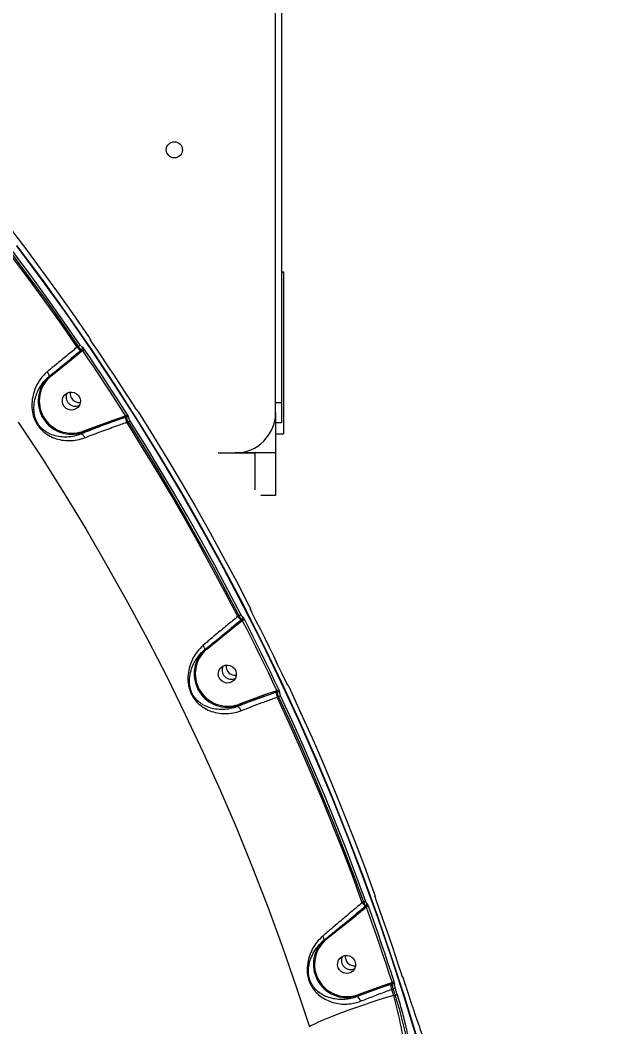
# Model space of a CAD drawing. Header units: millimetres. Extents: x -6028 to 5958, y -6064 to 4137.
# Drawn here: x 983.2 to 1277.6, y 629.6 to 1127.6 of the extents above; entities that cross this region are included whole.
import ezdxf

# ---------------------------------------------------------------- set-up
doc = ezdxf.new("R2010")
doc.units = ezdxf.units.MM
for name, color, linetype in [('DIKOM_ОБЪЕКТ', 7, 'Continuous'), ('DIKOM_РАЗМЕР_ЗОНА', 7, 'Continuous'), ('DIKOM_РАЗМЕР_ОБЪЕКТА', 7, 'Continuous')]:
    doc.layers.add(name, color=color, linetype=linetype)
doc.styles.add('style1', font='arial.ttf', dxfattribs={"width": 0.8})
doc.dimstyles.new('1-50', dxfattribs={"dimtxt": 300, "dimasz": 200, "dimexe": 100, "dimexo": 0, "dimgap": 100, "dimtad": 1, "dimtxsty": 'style1', "dimcen": 200, "dimclrd": 7, "dimclre": 7, "dimclrt": 7, "dimadec": 1, "dimazin": 2, "dimtfac": 1, "dimtmove": 0, "dimatfit": 2, "dimfxl": 0, "dimlwd": 25, "dimlwe": 18, "dimarcsym": 0})

# ---------------------------------------------------------------- blocks, each defined once
blk = doc.blocks.new('*D9')
at = {"layer": 'Defpoints', "color": 0, "transparency": 16777216}
for p in [(-6027.56, 1459.58), (4556.58, 1382.7), (4556.58, -5964.37)]:
    blk.add_point(p, dxfattribs=at)
at = {"layer": 'DIKOM_РАЗМЕР_ЗОНА', "color": 7, "lineweight": 18, "transparency": 16777216}
for p, q in [((-6027.56, 1459.58), (-6027.56, -6064.37)), ((4556.58, 1382.7), (4556.58, -6064.37))]:
    blk.add_line(p, q, dxfattribs=at)
at = {"layer": 'DIKOM_РАЗМЕР_ЗОНА', "color": 7, "lineweight": 25, "transparency": 16777216}
blk.add_line((-5827.56, -5964.37), (4356.58, -5964.37), dxfattribs=at)
at = {"layer": 'DIKOM_РАЗМЕР_ЗОНА', "color": 7, "transparency": 16777216}
for points in [[(-5827.56, -5931.03), (-5827.56, -5997.7), (-6027.56, -5964.37)], [(4356.58, -5931.03), (4356.58, -5997.7), (4556.58, -5964.37)]]:
    blk.add_solid(points, dxfattribs=at)
at = {"layer": 'DIKOM_РАЗМЕР_ЗОНА', "color": 7, "transparency": 16777216, "insert": (157.08, -5711.2), "char_height": 300, "attachment_point": 5, "style": 'style1'}
blk.add_mtext('10600', dxfattribs=at)
blk = doc.blocks.new('*D11')
at = {"layer": 'Defpoints', "color": 0, "transparency": 16777216}
for p in [(259.43, 2965.58), (1920.55, -3002.33), (4022.59, -3002.33)]:
    blk.add_point(p, dxfattribs=at)
at = {"layer": 'DIKOM_РАЗМЕР_ОБЪЕКТА', "color": 7, "lineweight": 18, "transparency": 16777216}
for p, q in [((259.43, 2965.58), (4122.59, 2965.58)), ((1920.55, -3002.33), (4122.59, -3002.33))]:
    blk.add_line(p, q, dxfattribs=at)
at = {"layer": 'DIKOM_РАЗМЕР_ОБЪЕКТА', "color": 7, "lineweight": 25, "transparency": 16777216}
blk.add_line((4022.59, 2765.58), (4022.59, -2802.33), dxfattribs=at)
at = {"layer": 'DIKOM_РАЗМЕР_ОБЪЕКТА', "color": 7, "transparency": 16777216}
for points in [[(3989.25, 2765.58), (4055.92, 2765.58), (4022.59, 2965.58)], [(3989.25, -2802.33), (4055.92, -2802.33), (4022.59, -3002.33)]]:
    blk.add_solid(points, dxfattribs=at)
at = {"layer": 'DIKOM_РАЗМЕР_ОБЪЕКТА', "color": 7, "transparency": 16777216, "insert": (3769.41, -24.42), "char_height": 300, "attachment_point": 5, "rotation": 90, "style": 'style1'}
blk.add_mtext('6000', dxfattribs=at)
blk = doc.blocks.new('*D12')
at = {"layer": 'Defpoints', "color": 0, "transparency": 16777216}
for p in [(3056.58, 1987.9), (-4027.97, 676.5), (3056.58, -3714.77)]:
    blk.add_point(p, dxfattribs=at)
at = {"layer": 'DIKOM_РАЗМЕР_ОБЪЕКТА', "color": 7, "lineweight": 18, "transparency": 16777216}
for p, q in [((3056.58, 1987.9), (3056.58, -3814.77)), ((-4027.97, 676.5), (-4027.97, -3814.77))]:
    blk.add_line(p, q, dxfattribs=at)
at = {"layer": 'DIKOM_РАЗМЕР_ОБЪЕКТА', "color": 7, "lineweight": 25, "transparency": 16777216}
blk.add_line((-3827.97, -3714.77), (2856.58, -3714.77), dxfattribs=at)
at = {"layer": 'DIKOM_РАЗМЕР_ОБЪЕКТА', "color": 7, "transparency": 16777216}
for points in [[(-3827.97, -3681.44), (-3827.97, -3748.11), (-4027.97, -3714.77)], [(2856.58, -3681.44), (2856.58, -3748.11), (3056.58, -3714.77)]]:
    blk.add_solid(points, dxfattribs=at)
at = {"layer": 'DIKOM_РАЗМЕР_ОБЪЕКТА', "color": 7, "transparency": 16777216, "insert": (20, -3461.6), "char_height": 300, "attachment_point": 5, "style": 'style1'}
blk.add_mtext('7100', dxfattribs=at)

msp = doc.modelspace()

# ---------------------------------------------------------------- linework, layer by layer
at = {"layer": 'DIKOM_ОБЪЕКТ', "color": 7, "linetype": 'Continuous', "lineweight": 15}
for p, q in [((1109.433, 933.494), (1109.433, 1335.209)), ((1112.433, 1168.494), (1112.433, 938.494)), ((1112.433, 1003.034), (1113.433, 1003.034)), ((1113.433, 1003.034), (1113.433, 923.034)), ((1011.921, 966.248), (1011.413, 965.839)), ((1018.484, 968.411), (1018.479, 968.401)), ((1008.604, 959.788), (1013.582, 963.848)), ((1013.673, 964.544), (1013.221, 964.18)), ((1013.582, 963.848), (1013.974, 964.164)), ((998.348, 951.534), (1008.604, 959.788)), ((1009.154, 960.862), (1008.504, 960.336)), ((1109.433, 938.494), (1112.433, 938.494)), ((1112.433, 938.494), (1112.433, 928.494)), ((1035.163, 931.739), (1028.97, 929.561)), ((1035.289, 931.784), (1035.163, 931.739)), ((1035.283, 931.227), (1035.663, 931.363)), ((1109.433, 933.494), (1109.433, 913.494)), ((1028.97, 929.561), (1013.968, 924.177)), ((1014.08, 923.648), (1029.082, 929.032)), ((1035.885, 928.667), (1036.512, 928.892)), ((1112.433, 928.494), (1109.433, 928.494)), ((1013.367, 922.935), (1014.08, 923.648)), ((1109.433, 923.034), (1113.433, 923.034)), ((1081.1, 913.494), (1089.433, 913.494)), ((1089.433, 913.494), (1099.433, 913.494)), ((1109.433, 913.494), (1089.433, 913.494)), ((1099.433, 895.194), (1099.433, 913.494)), ((1109.433, 913.494), (1109.433, 892.494)), ((1109.433, 892.494), (1102.152, 892.494)), ((1091.254, 833.015), (1090.736, 832.598)), ((1097.537, 834.926), (1097.585, 834.83)), ((1097.583, 834.829), (1097.579, 834.818)), ((1088.293, 827.472), (1087.73, 827.017)), ((1087.831, 826.469), (1092.905, 830.607)), ((1092.856, 831.191), (1092.543, 830.939)), ((1092.905, 830.607), (1093.009, 830.691)), ((1075.445, 816.501), (1087.831, 826.469)), ((1103.488, 793.603), (1091.065, 789.145)), ((1091.177, 788.616), (1103.601, 793.074)), ((1109.565, 795.739), (1103.488, 793.603)), ((1110.039, 795.91), (1109.565, 795.739)), ((1109.685, 795.227), (1110.233, 795.424)), ((1110.287, 792.668), (1110.902, 792.888)), ((1090.636, 788.075), (1091.177, 788.616)), ((1158.69, 693.561), (1158.665, 693.615)), ((1152.839, 691.453), (1152.302, 691.021)), ((1154.286, 689.503), (1154.109, 689.361)), ((1134.485, 672.891), (1149.208, 684.74)), ((1172.761, 652.974), (1172.758, 652.963)), ((1172.761, 652.974), (1173.729, 649.933)), ((1160.112, 649.091), (1150.121, 645.506)), ((1150.233, 644.977), (1160.225, 648.563)), ((1166.175, 651.223), (1160.112, 649.091)), ((1167.003, 651.52), (1166.175, 651.223)), ((1166.296, 650.711), (1167.019, 650.97)), ((1166.897, 648.151), (1167.511, 648.371)), ((1173.729, 649.933), (1173.726, 649.922)), ((1149.846, 644.59), (1150.233, 644.977)), ((1168.478, 645.333), (1167.843, 645.18))]:
    msp.add_line(p, q, dxfattribs=at)
at = {"layer": 'DIKOM_ОБЪЕКТ', "color": 7, "linetype": 'Continuous', "lineweight": 15, "flags": 128}
for points in [[(950.839, 1059.04), (959.543, 1048.376), (968.127, 1037.615), (976.589, 1026.759), (984.929, 1015.81), (993.145, 1004.768), (1001.236, 993.635), (1009.201, 982.413), (1017.039, 971.102)], [(1011.413, 965.839), (1003.566, 977.164), (995.591, 988.4), (987.489, 999.546), (979.263, 1010.601), (970.912, 1021.564), (962.438, 1032.432), (953.842, 1043.205), (945.125, 1053.88)], [(945.775, 1054.114), (954.472, 1043.458), (963.049, 1032.706), (971.504, 1021.859), (979.837, 1010.919), (988.046, 999.886), (996.131, 988.762), (1004.089, 977.549), (1011.921, 966.248)], [(1012.855, 966.918), (1005.016, 978.228), (997.051, 989.45), (988.96, 1000.583), (980.744, 1011.625), (972.404, 1022.575), (963.942, 1033.431), (955.358, 1044.192), (946.654, 1054.856)], [(1179.367, 624.223), (1173.266, 644.298), (1166.817, 664.269), (1160.024, 684.13), (1152.889, 703.875), (1145.412, 723.498), (1137.598, 742.993), (1129.447, 762.354), (1120.963, 781.576), (1112.148, 800.653), (1103.005, 819.578), (1093.536, 838.347), (1083.744, 856.952), (1073.633, 875.39), (1063.206, 893.654), (1052.464, 911.738), (1041.413, 929.638), (1030.055, 947.347), (1018.393, 964.86), (1006.432, 982.173), (994.174, 999.28), (981.623, 1016.175)], [(981.377, 1015.929), (993.928, 999.034), (1006.185, 981.927), (1018.147, 964.614), (1029.809, 947.101), (1041.167, 929.391), (1052.218, 911.492), (1062.959, 893.407), (1073.387, 875.144), (1083.498, 856.706), (1093.29, 838.1), (1102.759, 819.332), (1111.902, 800.407), (1120.717, 781.33), (1129.201, 762.108), (1137.352, 742.747), (1145.166, 723.252), (1152.643, 703.628), (1159.778, 683.883), (1166.571, 664.022), (1173.019, 644.052), (1179.121, 623.977)], [(1018.479, 968.401), (1021.202, 964.387), (1023.908, 960.363), (1026.599, 956.328), (1029.274, 952.282), (1031.933, 948.226), (1034.575, 944.159), (1037.202, 940.082), (1039.812, 935.995)], [(1013.974, 964.164), (1016.695, 960.153), (1019.399, 956.132), (1022.088, 952.1), (1024.76, 948.058), (1027.417, 944.005), (1030.057, 939.942), (1032.681, 935.868), (1035.289, 931.784)], [(1036.243, 932.426), (1033.632, 936.513), (1031.006, 940.59), (1028.363, 944.656), (1025.705, 948.713), (1023.03, 952.758), (1020.339, 956.793), (1017.632, 960.818), (1014.91, 964.832)], [(1006.265, 943.068), (1007.445, 943.521), (1008.711, 943.621), (1009.959, 943.36), (1011.088, 942.759), (1012.007, 941.867), (1012.641, 940.756), (1012.94, 939.516), (1012.878, 938.248), (1012.461, 937.053), (1011.723, 936.03), (1010.722, 935.261), (1009.542, 934.808), (1008.276, 934.708), (1007.028, 934.969), (1005.899, 935.57), (1004.98, 936.462), (1004.346, 937.573), (1004.047, 938.813), (1004.109, 940.081), (1004.526, 941.276), (1005.265, 942.299), (1006.265, 943.068)], [(1041.65, 933.715), (1048.971, 921.993), (1056.159, 910.19), (1063.213, 898.307), (1070.132, 886.347), (1076.914, 874.31), (1083.56, 862.199), (1090.068, 850.015), (1096.437, 837.759)], [(982.248, 928.781), (993.677, 911.352), (1004.797, 893.726), (1015.603, 875.91), (1026.092, 857.908), (1036.261, 839.727), (1046.107, 821.373), (1055.627, 802.85), (1064.816, 784.166), (1073.673, 765.325), (1082.195, 746.335), (1090.379, 727.201), (1098.222, 707.929), (1105.722, 688.525), (1112.877, 668.996), (1119.684, 649.347), (1126.14, 629.586)], [(1090.736, 832.598), (1084.36, 844.869), (1077.846, 857.068), (1071.193, 869.194), (1064.402, 881.245), (1057.476, 893.219), (1050.413, 905.115), (1043.216, 916.932), (1035.885, 928.667)], [(1036.512, 928.892), (1043.827, 917.18), (1051.009, 905.386), (1058.057, 893.513), (1064.97, 881.563), (1071.747, 869.536), (1078.387, 857.435), (1084.89, 845.261), (1091.254, 833.015)], [(1092.252, 833.574), (1085.883, 845.83), (1079.375, 858.014), (1072.73, 870.126), (1065.947, 882.162), (1059.028, 894.123), (1051.975, 906.005), (1044.787, 917.808), (1037.466, 929.531)], [(1097.579, 834.818), (1099.77, 830.496), (1101.944, 826.166), (1104.101, 821.827), (1106.24, 817.48), (1108.362, 813.124), (1110.467, 808.76), (1112.554, 804.388), (1114.624, 800.008)], [(1093.009, 830.691), (1095.198, 826.373), (1097.37, 822.046), (1099.525, 817.71), (1101.663, 813.367), (1103.783, 809.015), (1105.886, 804.654), (1107.971, 800.286), (1110.039, 795.91)], [(1111.054, 796.439), (1108.985, 800.819), (1106.897, 805.191), (1104.793, 809.555), (1102.671, 813.91), (1100.531, 818.257), (1098.375, 822.596), (1096.201, 826.927), (1094.01, 831.249)], [(1083.362, 808.036), (1084.543, 808.489), (1085.808, 808.589), (1087.056, 808.328), (1088.185, 807.727), (1089.104, 806.835), (1089.739, 805.724), (1090.037, 804.484), (1089.975, 803.215), (1089.558, 802.021), (1088.82, 800.998), (1087.82, 800.229), (1086.639, 799.776), (1085.374, 799.676), (1084.126, 799.937), (1082.997, 800.537), (1082.077, 801.43), (1081.443, 802.541), (1081.145, 803.781), (1081.207, 805.049), (1081.624, 806.244), (1082.362, 807.267), (1083.362, 808.036)], [(1116.102, 797.599), (1121.848, 785.116), (1127.453, 772.571), (1132.916, 759.965), (1138.236, 747.299), (1143.412, 734.577), (1148.444, 721.798), (1153.331, 708.965), (1158.073, 696.079)], [(1152.302, 691.021), (1147.557, 703.923), (1142.665, 716.772), (1137.629, 729.567), (1132.447, 742.306), (1127.121, 754.987), (1121.652, 767.609), (1116.041, 780.169), (1110.287, 792.668)], [(1110.902, 792.888), (1116.644, 780.416), (1122.244, 767.881), (1127.702, 755.285), (1133.018, 742.63), (1138.19, 729.918), (1143.218, 717.15), (1148.101, 704.327), (1152.839, 691.453)], [(1153.888, 691.895), (1149.147, 704.78), (1144.259, 717.613), (1139.227, 730.392), (1134.051, 743.115), (1128.731, 755.78), (1123.268, 768.386), (1117.663, 780.932), (1111.917, 793.415)], [(1158.903, 692.888), (1160.561, 688.236), (1162.2, 683.578), (1163.82, 678.914), (1165.421, 674.243), (1167.003, 669.566), (1168.566, 664.883), (1170.11, 660.194), (1171.634, 655.499)], [(1154.282, 688.878), (1155.939, 684.23), (1157.576, 679.576), (1159.195, 674.915), (1160.795, 670.249), (1162.375, 665.576), (1163.937, 660.896), (1165.48, 656.211), (1167.003, 651.52)], [(1168.065, 651.93), (1166.54, 656.625), (1164.997, 661.314), (1163.434, 665.997), (1161.852, 670.674), (1160.251, 675.345), (1158.631, 680.009), (1156.992, 684.667), (1155.334, 689.318)], [(1133.21, 672.319), (1133.325, 672.45), (1133.39, 672.635), (1133.404, 672.867), (1133.366, 673.14), (1133.277, 673.446), (1133.14, 673.777), (1132.958, 674.121), (1132.738, 674.47)], [(1142.326, 664.364), (1143.507, 664.817), (1144.773, 664.918), (1146.021, 664.657), (1147.15, 664.056), (1148.069, 663.164), (1148.703, 662.052), (1149.002, 660.812), (1148.94, 659.544), (1148.523, 658.35), (1147.784, 657.326), (1146.784, 656.557), (1145.604, 656.104), (1144.338, 656.004), (1143.09, 656.265), (1141.961, 656.866), (1141.042, 657.758), (1140.408, 658.869), (1140.109, 660.109), (1140.171, 661.378), (1140.588, 662.572), (1141.326, 663.595), (1142.326, 664.364)], [(1172.758, 652.963), (1172.879, 652.583), (1173.001, 652.203), (1173.122, 651.823), (1173.243, 651.443), (1173.364, 651.063), (1173.485, 650.683), (1173.605, 650.303), (1173.726, 649.922)], [(1167.843, 645.18), (1167.725, 645.551), (1167.607, 645.923), (1167.489, 646.294), (1167.371, 646.666), (1167.253, 647.037), (1167.134, 647.408), (1167.016, 647.78), (1166.897, 648.151)], [(1167.511, 648.371), (1167.632, 647.992), (1167.754, 647.612), (1167.875, 647.232), (1167.996, 646.853), (1168.117, 646.473), (1168.237, 646.093), (1168.358, 645.713), (1168.478, 645.333)], [(1169.541, 645.738), (1169.421, 646.118), (1169.3, 646.498), (1169.179, 646.878), (1169.058, 647.258), (1168.937, 647.638), (1168.816, 648.018), (1168.694, 648.398), (1168.573, 648.778)], [(1167.843, 645.18), (1164.213, 644.064), (1160.571, 642.913), (1156.951, 641.738), (1153.385, 640.55), (1149.906, 639.359), (1146.546, 638.177), (1143.335, 637.013), (1140.303, 635.88), (1137.478, 634.786), (1134.884, 633.742), (1132.546, 632.758), (1130.486, 631.842), (1128.721, 631.003), (1127.268, 630.249), (1126.14, 629.586)]]:
    msp.add_lwpolyline(points, dxfattribs=at)
at = {"layer": 'DIKOM_ОБЪЕКТ', "color": 7, "linetype": 'Continuous', "lineweight": 15}
msp.add_circle((1059.433, 1063.494), 4, dxfattribs=at)
for centre, radius, start, end in [((1004.35, 977.788), 13.802, 303.27025, 308.03974), ((1016.988, 969.198), 0.952, 0.08876, 35.72621), ((1015.694, 968.688), 5.141, 213.64263, 241.25025), ((1012.726, 963.278), 1.029, 33.64435, 61.243), ((1013.024, 965.33), 1.019, 309.54859, 32.41684), ((1006.602, 975.473), 13.5, 303.09994, 307.98128), ((1007.952, 959.417), 0.75, 29.59552, 68.38678), ((1008.661, 939.285), 16.012, 130.09677, 289.35207), ((997.696, 951.163), 0.75, 29.5956, 68.3867), ((1008.623, 939.252), 16.531, 135.83273, 289.27624), ((1010.452, 941.123), 4.518, 153.37514, 296.62486), ((1010.452, 941.123), 4.518, 153.37398, 296.62602), ((1012.373, 943.044), 4.537, 173.01114, 276.98886), ((1033.872, 931.165), 1.413, 2.49515, 23.9525), ((1029.322, 941.679), 11.554, 301.09284, 306.79269), ((1036.009, 930.391), 1.032, 34.75449, 109.60066), ((1039.892, 934.349), 0.983, 31.09144, 53.51117), ((1089.433, 933.494), 20, 270, 0), ((1028.004, 929.079), 1.08, 357.51657, 26.51382), ((1042.341, 931.535), 7.065, 182.50004, 203.95229), ((1030.584, 938.774), 11.524, 300.95602, 306.66455), ((1013.001, 923.695), 1.08, 357.51312, 26.51197), ((1095.017, 835.447), 5.142, 213.64312, 241.24837), ((1087.757, 840.43), 8.198, 295.24425, 303.25178), ((1092.213, 831.979), 1.018, 309.22678, 25.24121), ((1096.179, 835.841), 0.945, 357.68327, 28.38558), ((1087.178, 826.098), 0.751, 29.61403, 68.36827), ((1092.049, 830.038), 1.028, 33.63858, 61.25557), ((1089.589, 838.003), 8.073, 295.06831, 303.20833), ((1074.793, 816.13), 0.751, 29.60311, 68.37235), ((1085.72, 804.22), 16.531, 135.83268, 289.27629), ((1085.759, 804.252), 16.012, 130.0968, 289.35206), ((1087.55, 806.091), 4.518, 153.37503, 296.62497), ((1087.549, 806.091), 4.518, 153.37386, 296.62614), ((1089.47, 808.011), 4.537, 173.01189, 276.98811), ((1114.462, 798.405), 0.988, 23.86745, 48.26387), ((1102.522, 793.121), 1.08, 357.52052, 26.50457), ((1108.273, 795.166), 1.414, 2.50517, 23.94248), ((1116.743, 795.535), 7.064, 182.49963, 203.95202), ((1107.168, 802.655), 7.331, 293.06108, 302.01641), ((1110.573, 794.449), 1.032, 27.60354, 109.26692), ((1108.04, 799.651), 7.343, 292.93629, 301.8667), ((1090.099, 788.663), 1.079, 357.50937, 26.51573), ((1157.615, 694.149), 0.938, 357.60599, 21.01615), ((1156.582, 693.869), 5.141, 213.64199, 241.24963), ((1151.106, 697.032), 5.842, 287.25344, 298.44338), ((1153.912, 688.889), 0.512, 38.38717, 67.41763), ((1152.591, 694.387), 5.763, 287.06329, 298.41838), ((1153.647, 690.294), 1.016, 308.92598, 18.0377), ((1153.98, 690.256), 1.102, 287.65525, 346.64601), ((1148.555, 684.369), 0.75, 29.59517, 68.38665), ((1144.718, 660.577), 16.011, 129.72922, 289.71959), ((1133.833, 672.52), 0.75, 29.5902, 68.39258), ((1144.684, 660.548), 16.531, 135.83068, 289.61506), ((1146.514, 662.419), 4.518, 153.37467, 296.62533), ((1146.514, 662.419), 4.518, 153.37348, 296.62652), ((1148.434, 664.34), 4.537, 173.0111, 276.9889), ((1171.247, 653.947), 0.993, 16.65091, 41.20957), ((1159.145, 648.609), 1.081, 357.53801, 26.49582), ((1164.885, 650.649), 1.412, 2.49262, 23.95502), ((1173.354, 651.019), 7.065, 182.50117, 203.95116), ((1165.614, 656.7), 5.363, 285.00758, 297.19172), ((1167.354, 649.993), 1.033, 20.48931, 108.91656), ((1166.124, 653.583), 5.393, 284.90643, 297.01002), ((1147.759, 641.523), 3.71, 11.535, 55.75568), ((1149.155, 645.024), 1.08, 357.51118, 26.51048), ((1167.116, 650.513), 5.356, 284.73369, 296.91984)]:
    msp.add_arc(centre, radius, start, end, dxfattribs=at)
for points, knots in [([(1011.921, 966.248), (1011.951, 966.209), (1012.146, 965.945), (1012.524, 965.476), (1013.011, 964.961), (1013.428, 964.611), (1013.591, 964.566), (1013.673, 964.544)], [0, 0, 0, 0, 0.0422587, 0.281978, 0.5212575, 0.7606282, 1, 1, 1, 1]), ([(1013.884, 965.877), (1013.834, 965.889), (1013.735, 965.915), (1013.488, 966.128), (1013.203, 966.443), (1012.984, 966.731), (1012.871, 966.893), (1012.855, 966.918)], [0, 0, 0, 0, 0.239446, 0.4786539, 0.7179083, 0.9577112, 1, 1, 1, 1]), ([(1017.039, 971.102), (1017.134, 970.961), (1017.322, 970.678), (1017.553, 970.281), (1017.71, 969.961), (1017.759, 969.809), (1017.761, 969.76), (1017.761, 969.754)], [0, 0, 0, 0, 0.2406806, 0.4814701, 0.7216619, 0.9612318, 1, 1, 1, 1]), ([(1017.043, 971.11), (1017.063, 971.082), (1017.208, 970.874), (1017.466, 970.459), (1017.752, 969.942), (1017.881, 969.588), (1017.953, 969.309), (1017.939, 969.203), (1017.939, 969.198)], [0, 0, 0, 0, 0.04045207, 0.30370247, 0.58101326, 0.86228431, 0.9941698, 1, 1, 1, 1]), ([(1017.761, 969.754), (1017.762, 969.747), (1017.764, 969.698), (1017.812, 969.546), (1017.968, 969.225), (1018.197, 968.826), (1018.385, 968.543), (1018.479, 968.401)], [0, 0, 0, 0, 0.0386338, 0.2780764, 0.518331, 0.7592351, 1, 1, 1, 1]), ([(1017.918, 969.386), (1017.917, 969.387), (1017.917, 969.389), (1017.936, 969.338), (1017.994, 969.217), (1018.111, 968.999), (1018.282, 968.713), (1018.421, 968.506), (1018.485, 968.412)], [0, 0, 0, 0, 0.0469726, 0.1603834, 0.3154191, 0.5228548, 0.7810581, 1, 1, 1, 1]), ([(1011.413, 965.839), (1009.695, 964.439), (1006.21, 961.599), (1001.407, 957.655), (998.196, 955.005), (996.75, 953.808), (996.533, 953.628)], [0, 0, 0, 0, 0.343498, 0.6969393, 0.954532, 1, 1, 1, 1]), ([(1013.221, 964.18), (1012.965, 963.974), (1011.687, 962.943), (1010.032, 961.577), (1008.618, 960.431), (1008.228, 960.115)], [0, 0, 0, 0, 0.1533147, 0.76658322, 1, 1, 1, 1]), ([(1013.673, 964.544), (1013.691, 964.541), (1013.726, 964.534), (1013.802, 964.457), (1013.883, 964.341), (1013.941, 964.234), (1013.97, 964.173), (1013.974, 964.164)], [0, 0, 0, 0, 0.2367515, 0.4741115, 0.7137528, 0.9566191, 1, 1, 1, 1]), ([(1014.91, 964.832), (1014.893, 964.857), (1014.781, 965.019), (1014.563, 965.308), (1014.279, 965.624), (1014.033, 965.838), (1013.934, 965.864), (1013.884, 965.877)], [0, 0, 0, 0, 0.0426172, 0.282466, 0.5216215, 0.7607399, 1, 1, 1, 1]), ([(997.431, 951.32), (998.989, 952.595), (1001.524, 954.67), (1005.164, 957.632), (1007.204, 959.285), (1008.228, 960.115)], [0, 0, 0, 0, 0.4427, 0.7201663, 1, 1, 1, 1]), ([(996.533, 953.628), (996.337, 953.46), (995.37, 952.629), (993.824, 950.972), (992.013, 948.397), (990.549, 945.459), (989.43, 941.936), (988.873, 938.035), (989.11, 934.012), (989.987, 930.778), (991.051, 928.501), (992.05, 926.88), (993.23, 925.415), (994.679, 923.989), (996.4, 922.692), (998.828, 921.323), (1001.855, 920.207), (1005.545, 919.569), (1009.408, 919.584), (1012.633, 920.159), (1014.5, 920.822), (1015.062, 921.022)], [0, 0, 0, 0, 0.0134556, 0.0663223, 0.1192328, 0.1832728, 0.2473508, 0.3264809, 0.4053659, 0.4678605, 0.4990968, 0.5303036, 0.5614419, 0.5926224, 0.6345135, 0.6764888, 0.7480846, 0.8197597, 0.8939593, 0.9680651, 1, 1, 1, 1]), ([(1013.368, 922.935), (1013.367, 922.935), (1012.844, 922.726), (1011.14, 922.105), (1008.167, 921.457), (1004.656, 921.297), (1001.276, 921.715), (998.544, 922.562), (996.328, 923.686), (994.794, 924.757), (993.486, 925.98), (992.233, 927.5), (991.406, 928.985), (990.592, 931.003), (989.978, 933.582), (989.926, 937.147), (990.563, 940.639), (991.708, 943.824), (993.138, 946.491), (994.865, 948.852), (996.347, 950.392), (997.241, 951.16), (997.431, 951.32), (997.432, 951.32)], [0, 0, 0, 0, 0.0000407, 0.0326043, 0.1077213, 0.1849021, 0.2566608, 0.3299805, 0.3703921, 0.4116917, 0.4402777, 0.4699634, 0.5164123, 0.5278396, 0.5878087, 0.665677, 0.7465767, 0.8117617, 0.8780601, 0.9317539, 0.9864077, 0.9999689, 1, 1, 1, 1]), ([(997.432, 951.32), (997.483, 951.392), (997.587, 951.537), (997.499, 952.006), (997.239, 952.6), (996.905, 953.132), (996.654, 953.474), (996.562, 953.592), (996.533, 953.628)], [0, 0, 0, 0, 0.2204647, 0.4409373, 0.6614523, 0.8819372, 0.9635543, 1, 1, 1, 1]), ([(1035.289, 931.784), (1035.342, 931.743), (1035.445, 931.662), (1035.569, 931.539), (1035.645, 931.44), (1035.664, 931.39), (1035.664, 931.369), (1035.663, 931.365), (1035.663, 931.363)], [0, 0, 0, 0, 0.2630861, 0.5159438, 0.7522731, 0.94127, 0.9740845, 1, 1, 1, 1]), ([(1035.663, 931.363), (1035.661, 931.353), (1035.643, 931.264), (1035.666, 930.988), (1035.836, 930.399), (1036.125, 929.666), (1036.383, 929.15), (1036.512, 928.892)], [0, 0, 0, 0, 0.0286606, 0.2670951, 0.5101414, 0.7556619, 1, 1, 1, 1]), ([(1036.857, 930.979), (1036.858, 930.985), (1036.869, 931.039), (1036.849, 931.202), (1036.724, 931.548), (1036.516, 931.977), (1036.334, 932.276), (1036.243, 932.426)], [0, 0, 0, 0, 0.0278103, 0.2650323, 0.5077, 0.7539592, 1, 1, 1, 1]), ([(1039.812, 935.995), (1039.833, 935.962), (1039.946, 935.786), (1040.155, 935.48), (1040.41, 935.148), (1040.62, 934.916), (1040.696, 934.876), (1040.734, 934.856)], [0, 0, 0, 0, 0.0557634, 0.2968242, 0.5326923, 0.7662382, 1, 1, 1, 1]), ([(1039.864, 935.936), (1039.908, 935.867), (1040.029, 935.677), (1040.213, 935.426), (1040.359, 935.241), (1040.437, 935.158), (1040.441, 935.154), (1040.443, 935.153)], [0, 0, 0, 0, 0.17487, 0.4858835, 0.7379419, 0.9061233, 1, 1, 1, 1]), ([(1040.331, 935.227), (1040.376, 935.205), (1040.498, 935.149), (1040.678, 935.004), (1040.921, 934.76), (1041.241, 934.345), (1041.542, 933.911), (1041.682, 933.677), (1041.708, 933.634)], [0, 0, 0, 0, 0.06812399, 0.18062642, 0.36817889, 0.67205539, 0.93876929, 1, 1, 1, 1]), ([(1040.734, 934.856), (1040.772, 934.836), (1040.847, 934.797), (1041.056, 934.564), (1041.309, 934.23), (1041.517, 933.924), (1041.629, 933.748), (1041.65, 933.715)], [0, 0, 0, 0, 0.2340609, 0.4679852, 0.7039636, 0.944848, 1, 1, 1, 1]), ([(1029.082, 929.032), (1027.799, 928.553), (1025.221, 927.589), (1021.289, 926.081), (1017.297, 924.52), (1014.682, 923.465), (1013.367, 922.935)], [0, 0, 0, 0, 0.2380436, 0.4781617, 0.7377107, 1, 1, 1, 1]), ([(1015.062, 921.022), (1016.296, 921.502), (1018.778, 922.467), (1022.615, 923.914), (1026.484, 925.34), (1030.907, 926.936), (1034.04, 928.026), (1035.885, 928.667)], [0, 0, 0, 0, 0.1872851, 0.3765514, 0.5570062, 0.7391967, 1, 1, 1, 1]), ([(1029.082, 929.032), (1029.393, 929.144), (1030.948, 929.701), (1033.021, 930.419), (1034.772, 931.044), (1035.283, 931.227)], [0, 0, 0, 0, 0.15042247, 0.75212646, 1, 1, 1, 1]), ([(1037.466, 929.531), (1037.375, 929.68), (1037.194, 929.98), (1036.988, 930.409), (1036.865, 930.756), (1036.845, 930.919), (1036.856, 930.973), (1036.857, 930.979)], [0, 0, 0, 0, 0.2457834, 0.4917746, 0.7342665, 0.971476, 1, 1, 1, 1]), ([(1013.367, 922.935), (1013.367, 922.935), (1013.367, 922.935), (1013.368, 922.935), (1013.368, 922.935)], [0, 0, 0, 0, 0.6281843, 1, 1, 1, 1]), ([(1013.368, 922.935), (1013.483, 922.927), (1013.713, 922.911), (1014.142, 922.556), (1014.573, 921.999), (1014.857, 921.481), (1015.009, 921.147), (1015.043, 921.065), (1015.062, 921.022)], [0, 0, 0, 0, 0.23162852, 0.46323602, 0.69485795, 0.92648541, 0.96103466, 1, 1, 1, 1]), ([(1096.437, 837.759), (1096.515, 837.602), (1096.671, 837.288), (1096.859, 836.849), (1096.981, 836.502), (1097.012, 836.344), (1097.011, 836.296), (1097.01, 836.29)], [0, 0, 0, 0, 0.2457882, 0.4917486, 0.7343131, 0.9715209, 1, 1, 1, 1]), ([(1096.44, 837.768), (1096.457, 837.736), (1096.578, 837.505), (1096.792, 837.049), (1097.005, 836.474), (1097.12, 836.177), (1097.117, 835.949), (1097.117, 835.926)], [0, 0, 0, 0, 0.0466011, 0.3405469, 0.6469739, 0.9644148, 1, 1, 1, 1]), ([(1090.736, 832.598), (1088.965, 831.132), (1085.372, 828.158), (1080.465, 824.066), (1076.552, 820.788), (1074.508, 819.068), (1073.674, 818.366)], [0, 0, 0, 0, 0.3072579, 0.6233191, 0.8463531, 1, 1, 1, 1]), ([(1091.254, 833.015), (1091.288, 832.961), (1091.47, 832.67), (1091.816, 832.168), (1092.253, 831.632), (1092.629, 831.266), (1092.78, 831.216), (1092.856, 831.191)], [0, 0, 0, 0, 0.05476738, 0.29440076, 0.53012171, 0.7646508, 1, 1, 1, 1]), ([(1093.133, 832.413), (1093.089, 832.429), (1092.999, 832.461), (1092.789, 832.694), (1092.551, 833.035), (1092.366, 833.354), (1092.27, 833.54), (1092.252, 833.574)], [0, 0, 0, 0, 0.2340006, 0.4679496, 0.7039626, 0.9448532, 1, 1, 1, 1]), ([(1094.01, 831.249), (1093.992, 831.284), (1093.896, 831.47), (1093.712, 831.79), (1093.476, 832.132), (1093.267, 832.366), (1093.178, 832.397), (1093.133, 832.413)], [0, 0, 0, 0, 0.0557822, 0.2968004, 0.5326143, 0.7661767, 1, 1, 1, 1]), ([(1097.01, 836.29), (1097.01, 836.285), (1097.009, 836.237), (1097.04, 836.079), (1097.16, 835.731), (1097.346, 835.29), (1097.502, 834.976), (1097.579, 834.818)], [0, 0, 0, 0, 0.02788339, 0.2649883, 0.50772341, 0.7539691, 1, 1, 1, 1]), ([(1097.117, 835.927), (1097.117, 835.927), (1097.117, 835.926), (1097.133, 835.866), (1097.18, 835.727), (1097.277, 835.481), (1097.402, 835.193), (1097.501, 834.998), (1097.537, 834.926)], [0, 0, 0, 0, 0.0608806, 0.1804061, 0.3450023, 0.5669341, 0.842664, 1, 1, 1, 1]), ([(1074.356, 816.115), (1075.446, 817.01), (1077.636, 818.808), (1080.958, 821.52), (1084.242, 824.193), (1086.38, 825.926), (1087.454, 826.796)], [0, 0, 0, 0, 0.2595454, 0.5218371, 0.7598791, 1, 1, 1, 1]), ([(1092.543, 830.939), (1092.288, 830.733), (1091.009, 829.702), (1089.322, 828.311), (1087.876, 827.138), (1087.454, 826.796)], [0, 0, 0, 0, 0.1504226, 0.7521315, 1, 1, 1, 1]), ([(1092.856, 831.191), (1092.87, 831.184), (1092.897, 831.17), (1092.939, 831.068), (1092.976, 830.92), (1092.998, 830.785), (1093.007, 830.706), (1093.009, 830.691)], [0, 0, 0, 0, 0.21765497, 0.44360275, 0.68349829, 0.93974823, 1, 1, 1, 1]), ([(1073.674, 818.366), (1072.615, 817.34), (1070.688, 815.472), (1068.685, 812.273), (1067.17, 808.861), (1066.189, 804.99), (1066.009, 801.326), (1066.393, 798.309), (1067.052, 795.776), (1068.281, 793.078), (1070.006, 790.737), (1071.834, 788.972), (1074.081, 787.325), (1076.952, 785.873), (1080.539, 784.828), (1084.38, 784.429), (1088.359, 784.684), (1090.992, 785.53), (1092.274, 785.942)], [0, 0, 0, 0, 0.07854964, 0.14305955, 0.20760336, 0.28721481, 0.36654933, 0.40575245, 0.44485137, 0.49744424, 0.54969072, 0.59226939, 0.63493676, 0.70729602, 0.77972948, 0.85448415, 0.92914085, 1, 1, 1, 1]), ([(1074.357, 816.116), (1074.421, 816.198), (1074.548, 816.362), (1074.491, 816.857), (1074.254, 817.47), (1073.961, 817.962), (1073.754, 818.257), (1073.701, 818.328), (1073.674, 818.366)], [0, 0, 0, 0, 0.2316167, 0.46322, 0.6948638, 0.9264795, 0.9610352, 1, 1, 1, 1]), ([(1090.637, 788.075), (1090.637, 788.075), (1089.458, 787.619), (1087.006, 786.877), (1083.347, 786.484), (1079.836, 786.699), (1076.535, 787.483), (1073.928, 788.628), (1071.863, 790.001), (1070.222, 791.47), (1068.662, 793.492), (1067.595, 795.855), (1067.066, 798.044), (1066.932, 799.355), (1066.851, 801.368), (1067.089, 804.033), (1068.102, 807.479), (1069.592, 810.562), (1071.555, 813.43), (1073.281, 815.235), (1074.356, 816.115), (1074.357, 816.116)], [0, 0, 0, 0, 0.0000323, 0.0722856, 0.1479205, 0.2257064, 0.2982653, 0.3724155, 0.4135318, 0.4555544, 0.5045047, 0.5531031, 0.5886423, 0.6257733, 0.6276724, 0.7057764, 0.7871253, 0.8527646, 0.9195295, 0.9999595, 1, 1, 1, 1]), ([(1114.624, 800.008), (1114.636, 799.981), (1114.721, 799.803), (1114.883, 799.483), (1115.091, 799.124), (1115.266, 798.871), (1115.332, 798.827), (1115.365, 798.805)], [0, 0, 0, 0, 0.0426062, 0.2824463, 0.521618, 0.7606901, 1, 1, 1, 1]), ([(1114.653, 799.971), (1114.691, 799.891), (1114.789, 799.683), (1114.938, 799.411), (1115.054, 799.22), (1115.115, 799.134), (1115.117, 799.132), (1115.118, 799.131)], [0, 0, 0, 0, 0.1931752, 0.4981113, 0.748878, 0.916627, 1, 1, 1, 1]), ([(1115.126, 799.145), (1115.161, 799.117), (1115.268, 799.031), (1115.442, 798.815), (1115.67, 798.464), (1115.925, 797.994), (1116.064, 797.69), (1116.109, 797.592)], [0, 0, 0, 0, 0.0731957, 0.2252764, 0.5503915, 0.8545406, 1, 1, 1, 1]), ([(1115.365, 798.805), (1115.398, 798.782), (1115.465, 798.738), (1115.638, 798.485), (1115.844, 798.124), (1116.005, 797.804), (1116.089, 797.626), (1116.102, 797.599)], [0, 0, 0, 0, 0.2393331, 0.4786985, 0.7179096, 0.9577225, 1, 1, 1, 1]), ([(1103.601, 793.074), (1102.377, 792.617), (1099.918, 791.697), (1095.544, 790.021), (1092.501, 788.814), (1090.636, 788.075)], [0, 0, 0, 0, 0.277465, 0.5572973, 1, 1, 1, 1]), ([(1092.274, 785.942), (1094.036, 786.631), (1097.493, 787.982), (1102.912, 790.013), (1107.177, 791.565), (1109.633, 792.436), (1110.287, 792.668)], [0, 0, 0, 0, 0.3028912, 0.5944601, 0.8920263, 1, 1, 1, 1]), ([(1103.601, 793.074), (1103.912, 793.186), (1105.467, 793.743), (1107.501, 794.447), (1109.213, 795.059), (1109.685, 795.227)], [0, 0, 0, 0, 0.1533108, 0.7665759, 1, 1, 1, 1]), ([(1110.039, 795.91), (1110.071, 795.861), (1110.133, 795.764), (1110.202, 795.623), (1110.24, 795.506), (1110.241, 795.447), (1110.234, 795.427), (1110.233, 795.424)], [0, 0, 0, 0, 0.2442348, 0.4857846, 0.7245496, 0.9615945, 1, 1, 1, 1]), ([(1110.233, 795.424), (1110.229, 795.41), (1110.207, 795.314), (1110.218, 795.022), (1110.35, 794.418), (1110.582, 793.674), (1110.795, 793.15), (1110.902, 792.888)], [0, 0, 0, 0, 0.0387885, 0.2783681, 0.5186178, 0.7594303, 1, 1, 1, 1]), ([(1111.488, 794.928), (1111.49, 794.936), (1111.505, 794.994), (1111.499, 795.17), (1111.414, 795.53), (1111.262, 795.973), (1111.124, 796.284), (1111.054, 796.439)], [0, 0, 0, 0, 0.0385236, 0.2780551, 0.518335, 0.7592188, 1, 1, 1, 1]), ([(1111.917, 793.415), (1111.848, 793.57), (1111.71, 793.881), (1111.561, 794.324), (1111.477, 794.685), (1111.471, 794.861), (1111.486, 794.919), (1111.488, 794.928)], [0, 0, 0, 0, 0.2406669, 0.4814205, 0.7216025, 0.9611314, 1, 1, 1, 1]), ([(1090.636, 788.075), (1090.636, 788.075), (1090.636, 788.075), (1090.637, 788.075), (1090.637, 788.075)], [0, 0, 0, 0, 0.6840078, 1, 1, 1, 1]), ([(1090.637, 788.075), (1090.738, 788.061), (1090.939, 788.034), (1091.331, 787.664), (1091.734, 787.095), (1092.034, 786.519), (1092.203, 786.125), (1092.257, 785.985), (1092.274, 785.942)], [0, 0, 0, 0, 0.22048048, 0.44098119, 0.66147144, 0.88194466, 0.96355607, 1, 1, 1, 1]), ([(1158.073, 696.079), (1158.134, 695.904), (1158.256, 695.553), (1158.401, 695.057), (1158.449, 694.823), (1158.472, 694.709)], [0, 0, 0, 0, 0.3390817, 0.6786505, 1, 1, 1, 1]), ([(1158.472, 694.709), (1158.473, 694.707), (1158.5, 694.586), (1158.495, 694.535), (1158.49, 694.485)], [0, 0, 0, 0, 0.0180094, 1, 1, 1, 1]), ([(1158.49, 694.485), (1158.491, 694.428), (1158.492, 694.312), (1158.56, 693.991), (1158.632, 693.734), (1158.665, 693.615)], [0, 0, 0, 0, 0.3509149, 0.7013679, 1, 1, 1, 1]), ([(1158.508, 694.575), (1158.533, 694.461), (1158.57, 694.296), (1158.546, 694.093), (1158.539, 694.029)], [0, 0, 0, 0, 0.6902479, 1, 1, 1, 1]), ([(1158.551, 694.14), (1158.551, 694.141), (1158.551, 694.144), (1158.556, 694.101), (1158.578, 693.986), (1158.62, 693.804), (1158.67, 693.637), (1158.692, 693.562)], [0, 0, 0, 0, 0.051871, 0.212426, 0.4388465, 0.7453063, 1, 1, 1, 1]), ([(1158.665, 693.615), (1158.685, 693.548), (1158.755, 693.314), (1158.842, 693.065), (1158.903, 692.888)], [0, 0, 0, 0, 0.2879227, 1, 1, 1, 1]), ([(1152.302, 691.021), (1150.411, 689.434), (1146.577, 686.216), (1141.425, 681.862), (1136.764, 677.907), (1134.151, 675.676), (1132.738, 674.47)], [0, 0, 0, 0, 0.28486248, 0.57775202, 0.77156948, 1, 1, 1, 1]), ([(1154.109, 689.361), (1152.581, 688.114), (1150.826, 686.681), (1149.06, 685.252), (1148.832, 685.067)], [0, 0, 0, 0, 0.8707719, 1, 1, 1, 1]), ([(1149.208, 684.74), (1149.436, 684.924), (1151.132, 686.297), (1152.821, 687.68), (1154.282, 688.878)], [0, 0, 0, 0, 0.13436338, 1, 1, 1, 1]), ([(1152.839, 691.453), (1152.879, 691.375), (1153.05, 691.047), (1153.366, 690.509), (1153.747, 689.959), (1154.077, 689.586), (1154.216, 689.531), (1154.286, 689.503)], [0, 0, 0, 0, 0.07488797, 0.31518032, 0.54514396, 0.77151455, 1, 1, 1, 1]), ([(1154.613, 690.609), (1154.574, 690.627), (1154.495, 690.665), (1154.325, 690.913), (1154.136, 691.276), (1153.986, 691.629), (1153.907, 691.844), (1153.888, 691.895)], [0, 0, 0, 0, 0.2249906, 0.4495807, 0.6803644, 0.9238322, 1, 1, 1, 1]), ([(1154.314, 689.207), (1154.308, 689.132), (1154.301, 689.025), (1154.286, 688.911), (1154.282, 688.878)], [0, 0, 0, 0, 0.705315, 1, 1, 1, 1]), ([(1154.286, 689.503), (1154.293, 689.496), (1154.302, 689.488), (1154.314, 689.437), (1154.32, 689.355), (1154.316, 689.255), (1154.314, 689.207)], [0, 0, 0, 0, 0.262, 0.3208964, 0.6716991, 1, 1, 1, 1]), ([(1155.052, 690.002), (1155.001, 690.103), (1154.89, 690.321), (1154.731, 690.551), (1154.653, 690.589), (1154.613, 690.609)], [0, 0, 0, 0, 0.2985956, 0.6490612, 1, 1, 1, 1]), ([(1155.334, 689.318), (1155.308, 689.389), (1155.219, 689.632), (1155.121, 689.848), (1155.052, 690.002)], [0, 0, 0, 0, 0.2879125, 1, 1, 1, 1]), ([(1133.21, 672.319), (1134.596, 673.458), (1137.39, 675.756), (1141.48, 679.097), (1145.313, 682.217), (1147.655, 684.114), (1148.832, 685.067)], [0, 0, 0, 0, 0.2794484, 0.5634189, 0.780713, 1, 1, 1, 1]), ([(1149.976, 685.989), (1149.938, 685.959), (1149.65, 685.726), (1149.36, 685.491), (1149.109, 685.287)], [0, 0, 0, 0, 0.1318199, 1, 1, 1, 1]), ([(1132.738, 674.47), (1131.729, 673.499), (1129.711, 671.555), (1127.509, 668.056), (1125.906, 664.268), (1125.077, 660.355), (1125.014, 656.995), (1125.394, 654.424), (1126.037, 652.033), (1127.122, 649.725), (1128.539, 647.71), (1130.23, 645.859), (1132.478, 644.07), (1135.404, 642.489), (1138.648, 641.375), (1142.055, 640.813), (1145.487, 640.819), (1148.596, 641.282), (1150.549, 641.969), (1151.393, 642.265)], [0, 0, 0, 0, 0.0759089, 0.1519066, 0.2286365, 0.305189, 0.3688612, 0.4016197, 0.4343317, 0.4904595, 0.528236, 0.5660854, 0.6308777, 0.6957728, 0.7645214, 0.8332299, 0.893681, 0.9540618, 1, 1, 1, 1]), ([(1149.846, 644.59), (1149.059, 644.31), (1147.241, 643.662), (1144.357, 643.172), (1141.192, 643.068), (1138.033, 643.453), (1135.06, 644.306), (1132.359, 645.587), (1130.304, 647.048), (1128.74, 648.622), (1127.461, 650.318), (1126.299, 652.699), (1125.848, 654.852), (1125.652, 657.093), (1125.78, 659.695), (1126.654, 663.143), (1128.216, 666.512), (1130.334, 669.655), (1132.243, 671.424), (1133.21, 672.319)], [0, 0, 0, 0, 0.0465757, 0.1076518, 0.1703351, 0.2401474, 0.3113875, 0.375995, 0.4419159, 0.4779901, 0.5149269, 0.5671123, 0.6186595, 0.627973, 0.6895041, 0.7654813, 0.8439888, 0.9210179, 1, 1, 1, 1]), ([(1171.634, 655.499), (1171.642, 655.475), (1171.702, 655.29), (1171.821, 654.955), (1171.978, 654.574), (1172.114, 654.305), (1172.171, 654.256), (1172.199, 654.232)], [0, 0, 0, 0, 0.0372209, 0.2778948, 0.5186271, 0.7592856, 1, 1, 1, 1]), ([(1171.668, 655.428), (1171.692, 655.354), (1171.765, 655.129), (1171.876, 654.846), (1171.966, 654.646), (1172.005, 654.572), (1172.011, 654.566), (1171.988, 654.596), (1171.978, 654.61)], [0, 0, 0, 0, 0.1520031, 0.4562644, 0.6729661, 0.8138193, 0.9146031, 1, 1, 1, 1]), ([(1172.019, 654.587), (1172.026, 654.58), (1172.091, 654.519), (1172.19, 654.366), (1172.352, 654.081), (1172.542, 653.615), (1172.712, 653.142), (1172.785, 652.895), (1172.797, 652.852)], [0, 0, 0, 0, 0.0154925, 0.1335148, 0.3367078, 0.6623262, 0.9413124, 1, 1, 1, 1]), ([(1172.199, 654.232), (1172.227, 654.208), (1172.283, 654.159), (1172.418, 653.889), (1172.573, 653.507), (1172.69, 653.172), (1172.75, 652.988), (1172.758, 652.963)], [0, 0, 0, 0, 0.2407464, 0.4813839, 0.7220985, 0.962805, 1, 1, 1, 1]), ([(1160.225, 648.563), (1158.484, 647.911), (1154.971, 646.595), (1151.564, 645.262), (1149.846, 644.59)], [0, 0, 0, 0, 0.4956403, 1, 1, 1, 1]), ([(1151.393, 642.265), (1153.418, 643.061), (1157.524, 644.676), (1162.785, 646.652), (1165.904, 647.789), (1166.897, 648.151)], [0, 0, 0, 0, 0.3984808, 0.8085135, 1, 1, 1, 1]), ([(1160.225, 648.563), (1160.536, 648.674), (1162.091, 649.232), (1164.12, 649.933), (1165.828, 650.544), (1166.296, 650.711)], [0, 0, 0, 0, 0.1536492, 0.7682985, 1, 1, 1, 1]), ([(1167.019, 650.97), (1167.016, 650.957), (1166.989, 650.86), (1166.982, 650.562), (1167.073, 649.943), (1167.252, 649.179), (1167.425, 648.641), (1167.511, 648.371)], [0, 0, 0, 0, 0.0370798, 0.2779683, 0.5187509, 0.7593375, 1, 1, 1, 1]), ([(1167.003, 651.52), (1167.014, 651.464), (1167.037, 651.352), (1167.051, 651.191), (1167.048, 651.06), (1167.033, 650.995), (1167.021, 650.973), (1167.019, 650.97)], [0, 0, 0, 0, 0.2403116, 0.4810894, 0.7222419, 0.9627364, 1, 1, 1, 1]), ([(1168.322, 650.355), (1168.324, 650.363), (1168.344, 650.423), (1168.354, 650.604), (1168.31, 650.979), (1168.213, 651.441), (1168.114, 651.767), (1168.065, 651.93)], [0, 0, 0, 0, 0.0372484, 0.2782437, 0.5190481, 0.7595519, 1, 1, 1, 1]), ([(1168.573, 648.778), (1168.524, 648.941), (1168.427, 649.267), (1168.332, 649.73), (1168.288, 650.106), (1168.3, 650.287), (1168.319, 650.347), (1168.322, 650.355)], [0, 0, 0, 0, 0.2404606, 0.480986, 0.7218847, 0.9627722, 1, 1, 1, 1]), ([(1173.726, 649.922), (1174.385, 647.863), (1175.713, 643.709), (1177.479, 638.412), (1178.983, 634.004), (1180.231, 630.416), (1181.453, 626.967), (1182.629, 623.711), (1183.734, 620.702), (1184.771, 617.921), (1185.735, 615.374), (1186.606, 613.105), (1187.368, 611.146), (1188.02, 609.487), (1188.568, 608.103), (1188.83, 607.45), (1188.96, 607.123)], [0, 0, 0, 0, 0.1013048, 0.2043251, 0.2695473, 0.3347704, 0.4018786, 0.4689838, 0.5343954, 0.599808, 0.6671318, 0.734455, 0.7998933, 0.8653312, 0.9326649, 1, 1, 1, 1]), ([(1174.859, 594.879), (1174.98, 595.86), (1175.221, 597.821), (1175.259, 601.455), (1175.095, 605.384), (1174.754, 609.509), (1174.238, 613.99), (1173.544, 618.788), (1172.686, 623.833), (1171.677, 629.061), (1170.523, 634.408), (1169.251, 639.811), (1168.312, 643.392), (1167.843, 645.18)], [0, 0, 0, 0, 0.1033771, 0.2067528, 0.2946093, 0.3827358, 0.4705929, 0.5587484, 0.6471798, 0.7353372, 0.8234663, 0.9118701, 1, 1, 1, 1]), ([(1168.478, 645.333), (1169.029, 643.553), (1170.133, 639.988), (1171.606, 634.594), (1172.921, 629.247), (1174.038, 624.009), (1174.947, 618.944), (1175.628, 614.117), (1176.058, 609.6), (1176.233, 605.431), (1176.134, 601.49), (1175.729, 597.857), (1175.149, 595.872), (1174.859, 594.879)], [0, 0, 0, 0, 0.0886933, 0.1776676, 0.2663582, 0.3550654, 0.4440576, 0.5327619, 0.6211385, 0.7097987, 0.7981752, 0.8990866, 1, 1, 1, 1]), ([(1177.234, 600.572), (1177.261, 600.788), (1177.39, 601.817), (1177.416, 604.004), (1177.375, 607.035), (1177.163, 610.347), (1176.808, 613.851), (1176.314, 617.497), (1175.69, 621.289), (1174.933, 625.239), (1174.055, 629.28), (1173.078, 633.346), (1172.002, 637.443), (1170.829, 641.59), (1169.97, 644.355), (1169.541, 645.738)], [0, 0, 0, 0, 0.0211971, 0.1014304, 0.1816634, 0.2642358, 0.3468104, 0.4272983, 0.5077887, 0.5906385, 0.67349, 0.753947, 0.8344056, 0.9172027, 1, 1, 1, 1])]:
    msp.add_open_spline(points, degree=3, knots=knots, dxfattribs=at)

# ---------------------------------------------------------------- dimensions: what is measured, and where the dimension line sits
at = {"layer": 'DIKOM_РАЗМЕР_ЗОНА'}
dim = msp.add_linear_dim(base=(4556.575, -5964.368), p1=(-6027.562, 1459.576), p2=(4556.575, 1382.704), text='10600', dimstyle='1-50', dxfattribs=at)
dim.commit()
dim.dimension.update_dxf_attribs({"geometry": '*D9', "text_midpoint": (157.08, -5964.368), "dimtype": 160})
at = {"layer": 'DIKOM_РАЗМЕР_ОБЪЕКТА'}
dim = msp.add_linear_dim(base=(4022.586, -3002.33), p1=(259.433, 2965.575), p2=(1920.546, -3002.33), angle=90, text='6000', dimstyle='1-50', dxfattribs=at)
dim.commit()
dim.dimension.update_dxf_attribs({"geometry": '*D11', "text_midpoint": (4022.586, -24.423), "dimtype": 160})
dim = msp.add_linear_dim(base=(3056.575, -3714.774), p1=(-4027.972, 676.501), p2=(3056.575, 1987.897), text='7100', dimstyle='1-50', dxfattribs=at)
dim.commit()
dim.dimension.update_dxf_attribs({"geometry": '*D12', "text_midpoint": (20, -3714.774), "dimtype": 160})

doc.saveas('drawing.dxf')
